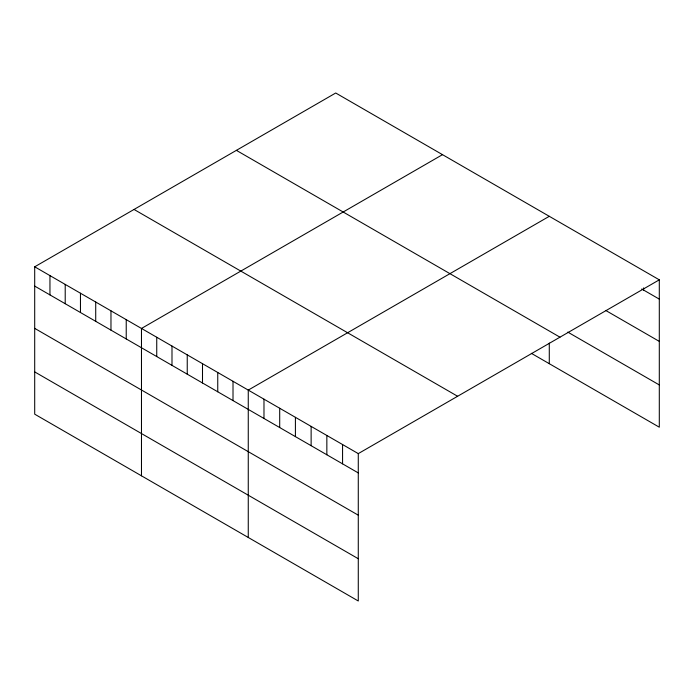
<?xml version="1.0" encoding="UTF-8"?>
<svg xmlns="http://www.w3.org/2000/svg" width="694" height="694" viewBox="0 0 694 694"><rect width="100%" height="100%" fill="white"/><g stroke="black" fill="none" stroke-linecap="round" stroke-linejoin="round"><path stroke-width="1.04" d="M34.7 266.8L358.278 453.616L358.278 600.995L34.7 414.171L34.7 266.8L335.723 93.005L659.3 279.829L659.3 427.2L531.335 353.324M442.503 154.658L141.481 328.453L141.481 475.824M549.284 216.311L248.261 390.097L248.261 537.477M358.278 453.616L659.3 279.829M641.733 288.982L659.3 299.123M605.68 310.435L659.3 341.387M567.77 332.096L659.3 384.936M236.385 150.355L559.963 337.18M134.037 209.449L457.615 396.265M34.7 286.102L358.278 472.918M34.7 328.366L358.278 515.182M34.7 371.906L358.278 558.731M643.581 287.906L643.581 290.049M549.284 343.096L549.284 363.682M342.567 444.542L342.567 463.844M326.848 435.468L326.848 454.77M311.129 426.394L311.129 445.695M295.41 417.32L295.41 436.621M279.699 408.246L279.699 427.547M263.98 399.171L263.98 418.473M233.011 381.292L233.011 400.594M217.751 372.487L217.751 391.78M202.501 363.673L202.501 382.975M187.241 354.868L187.241 374.17M171.991 346.063L171.991 365.365M156.74 337.258L156.74 356.551M126.23 319.639L126.23 338.941M110.971 310.834L110.971 330.136M95.72 302.029L95.72 321.322M80.461 293.224L80.461 312.517M65.21 284.41L65.21 303.712M49.951 275.605L49.951 294.907"/></g></svg>
